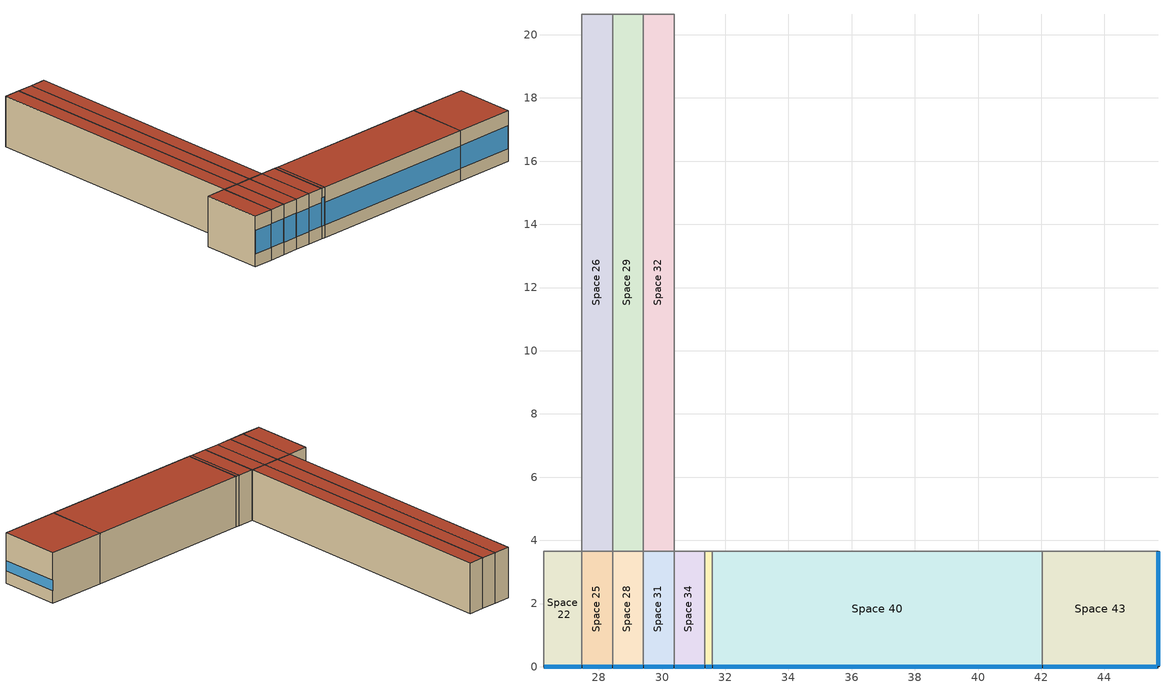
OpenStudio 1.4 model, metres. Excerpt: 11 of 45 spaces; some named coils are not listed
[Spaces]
Space 22
 floor ground: 26.25,0 26.25,3.66 27.46,3.66 27.46,0 z0
 wall outside: 26.25,0 27.46,0 z0:3.05
 wall to Space 19: 26.25,3.66 26.25,0 z0:3.05
 wall to Space 23: 27.46,3.66 26.25,3.66 z0:3.05
 wall to Space 25: 27.46,0 27.46,3.66 z0:3.05
 window: 26.27,0 27.44,0 z0.76:2.17
 roof outside: 27.46,0 27.46,3.66 26.25,3.66 26.25,0 z3.05
Space 25
 floor ground: 27.46,0 27.46,3.66 28.44,3.66 28.44,0 z0
 wall outside: 27.46,0 28.44,0 z0:3.05
 wall to Space 26: 28.44,3.66 27.46,3.66 z0:3.05
 wall to Space 28: 28.44,0 28.44,3.66 z0:3.05
 window: 27.49,0 28.41,0 z0.76:2.19
 roof outside: 28.44,0 28.44,3.66 27.46,3.66 27.46,0 z3.05
Space 26
 floor ground: 27.46,3.66 27.46,20.65 28.44,20.65 28.44,3.66 z0
 wall to Space 23: 27.46,20.65 27.46,3.66 z0:3.05
 wall to Space 27: 28.44,20.65 27.46,20.65 z0:3.05
 wall to Space 29: 28.44,3.66 28.44,20.65 z0:3.05
 roof outside: 28.44,3.66 28.44,20.65 27.46,20.65 27.46,3.66 z3.05
Space 28
 floor ground: 28.44,0 28.44,3.66 29.41,3.66 29.41,0 z0
 wall outside: 28.44,0 29.41,0 z0:3.05
 wall to Space 29: 29.41,3.66 28.44,3.66 z0:3.05
 wall to Space 31: 29.41,0 29.41,3.66 z0:3.05
 window: 28.46,0 29.38,0 z0.76:2.19
 roof outside: 29.41,0 29.41,3.66 28.44,3.66 28.44,0 z3.05
Space 29
 floor ground: 28.44,3.66 28.44,20.65 29.41,20.65 29.41,3.66 z0
 wall to Space 30: 29.41,20.65 28.44,20.65 z0:3.05
 wall to Space 32: 29.41,3.66 29.41,20.65 z0:3.05
 roof outside: 29.41,3.66 29.41,20.65 28.44,20.65 28.44,3.66 z3.05
Space 31
 floor ground: 29.41,0 29.41,3.66 30.38,3.66 30.38,0 z0
 wall outside: 29.41,0 30.38,0 z0:3.05
 wall to Space 32: 30.38,3.66 29.41,3.66 z0:3.05
 wall to Space 34: 30.38,0 30.38,3.66 z0:3.05
 window: 29.43,0 30.36,0 z0.76:2.19
 roof outside: 30.38,0 30.38,3.66 29.41,3.66 29.41,0 z3.05
Space 32
 floor ground: 29.41,3.66 29.41,20.65 30.38,20.65 30.38,3.66 z0
 wall to Space 33: 30.38,20.65 29.41,20.65 z0:3.05
 wall to Space 35: 30.38,3.66 30.38,20.65 z0:3.05
 roof outside: 30.38,3.66 30.38,20.65 29.41,20.65 29.41,3.66 z3.05
Space 34
 floor ground: 30.38,0 30.38,3.66 31.35,3.66 31.35,0 z0
 wall outside: 30.38,0 31.35,0 z0:3.05
 wall to Space 35: 31.35,3.66 30.38,3.66 z0:3.05
 wall to Space 37: 31.35,0 31.35,3.66 z0:3.05
 window: 30.41,0 31.33,0 z0.76:2.19
 roof outside: 31.35,0 31.35,3.66 30.38,3.66 30.38,0 z3.05
Space 37
 floor ground: 31.35,0 31.35,3.66 31.6,3.66 31.6,0 z0
 wall outside: 31.35,0 31.6,0 z0:3.05
 wall to Space 38: 31.6,3.66 31.35,3.66 z0:3.05
 wall to Space 40: 31.6,0 31.6,3.66 z0:3.05
 window: 31.38,0 31.57,0 z0.76:2.47
 roof outside: 31.6,0 31.6,3.66 31.35,3.66 31.35,0 z3.05
Space 40
 floor ground: 31.6,0 31.6,3.66 42.04,3.66 42.04,0 z0
 wall outside: 31.6,0 42.04,0 z0:3.05
 wall to Space 41: 42.04,3.66 31.6,3.66 z0:3.05
 wall to Space 43: 42.04,0 42.04,3.66 z0:3.05
 window: 31.62,0 42.01,0 z0.76:2.12
 roof outside: 42.04,0 42.04,3.66 31.6,3.66 31.6,0 z3.05
Space 43
 floor ground: 42.04,0 42.04,3.66 45.69,3.66 45.69,0 z0
 wall outside: 42.04,0 45.69,0 45.69,3.66 z0:3.05
 wall to Space 44: 45.69,3.66 42.04,3.66 z0:3.05
 window: 42.06,0 45.67,0 z0.76:2.13; 45.69,0.03 45.69,3.63 z0.76:1.38
 roof outside: 45.69,0 45.69,3.66 42.04,3.66 42.04,0 z3.05
[Coil:Cooling:DX:SingleSpeed] Availability Schedule=Always On Discrete; Rated Total Cooling Capacity {W}=autosize; Rated Sensible Heat Ratio=autosize; Rated COP {W/W}=3; Rated Air Flow Rate {m3/s}=autosize; Rated Evaporator Fan Power Per Volume Flow Rate {W/(m3/s)}=773.3; Condenser Type=AirCooled; Evaporative Condenser Effectiveness=0; Evaporative Condenser Air Flow Rate {m3/s}=Autosize; Evaporative Condenser Pump Rated Power Consumption {W}=Autosize; Crankcase Heater Capacity {W}=0; Maximum Outdoor Dry-Bulb Temperature for Crankcase Heater Operation {C}=0; Basin Heater Capacity {W/K}=0; Basin Heater Setpoint Temperature {C}=10
Name | Total Cooling Capacity Function of Temperature Curve | Total Cooling Capacity Function of Flow Fraction Curve | Energy Input Ratio Function of Temperature Curve | Energy Input Ratio Function of Flow Fraction Curve | Part Load Fraction Correlation Curve
Coil Cooling DX Single Speed 7 | Curve Biquadratic 13 | Curve Quadratic 19 | Curve Biquadratic 14 | Curve Quadratic 20 | Curve Quadratic 21
Coil Cooling DX Single Speed 8 | Curve Biquadratic 15 | Curve Quadratic 22 | Curve Biquadratic 16 | Curve Quadratic 23 | Curve Quadratic 24
Coil Cooling DX Single Speed 9 | Curve Biquadratic 17 | Curve Quadratic 25 | Curve Biquadratic 18 | Curve Quadratic 26 | Curve Quadratic 27
Coil Cooling DX Single Speed 10 | Curve Biquadratic 19 | Curve Quadratic 28 | Curve Biquadratic 20 | Curve Quadratic 29 | Curve Quadratic 30
Coil Cooling DX Single Speed 11 | Curve Biquadratic 21 | Curve Quadratic 31 | Curve Biquadratic 22 | Curve Quadratic 32 | Curve Quadratic 33
Coil Cooling DX Single Speed 12 | Curve Biquadratic 23 | Curve Quadratic 34 | Curve Biquadratic 24 | Curve Quadratic 35 | Curve Quadratic 36
Coil Cooling DX Single Speed 13 | Curve Biquadratic 25 | Curve Quadratic 37 | Curve Biquadratic 26 | Curve Quadratic 38 | Curve Quadratic 39
Coil Cooling DX Single Speed 14 | Curve Biquadratic 27 | Curve Quadratic 40 | Curve Biquadratic 28 | Curve Quadratic 41 | Curve Quadratic 42
Coil Cooling DX Single Speed 15 | Curve Biquadratic 29 | Curve Quadratic 43 | Curve Biquadratic 30 | Curve Quadratic 44 | Curve Quadratic 45
Coil Cooling DX Single Speed 16 | Curve Biquadratic 31 | Curve Quadratic 46 | Curve Biquadratic 32 | Curve Quadratic 47 | Curve Quadratic 48
Coil Cooling DX Single Speed 17 | Curve Biquadratic 33 | Curve Quadratic 49 | Curve Biquadratic 34 | Curve Quadratic 50 | Curve Quadratic 51
Coil Cooling DX Single Speed 18 | Curve Biquadratic 35 | Curve Quadratic 52 | Curve Biquadratic 36 | Curve Quadratic 53 | Curve Quadratic 54
Coil Cooling DX Single Speed 19 | Curve Biquadratic 37 | Curve Quadratic 55 | Curve Biquadratic 38 | Curve Quadratic 56 | Curve Quadratic 57
Coil Cooling DX Single Speed 20 | Curve Biquadratic 39 | Curve Quadratic 58 | Curve Biquadratic 40 | Curve Quadratic 59 | Curve Quadratic 60
Coil Cooling DX Single Speed 21 | Curve Biquadratic 41 | Curve Quadratic 61 | Curve Biquadratic 42 | Curve Quadratic 62 | Curve Quadratic 63
Coil Cooling DX Single Speed 22 | Curve Biquadratic 43 | Curve Quadratic 64 | Curve Biquadratic 44 | Curve Quadratic 65 | Curve Quadratic 66
Coil Cooling DX Single Speed 23 | Curve Biquadratic 45 | Curve Quadratic 67 | Curve Biquadratic 46 | Curve Quadratic 68 | Curve Quadratic 69
Coil Cooling DX Single Speed 24 | Curve Biquadratic 47 | Curve Quadratic 70 | Curve Biquadratic 48 | Curve Quadratic 71 | Curve Quadratic 72
Coil Cooling DX Single Speed 25 | Curve Biquadratic 49 | Curve Quadratic 73 | Curve Biquadratic 50 | Curve Quadratic 74 | Curve Quadratic 75
Coil Cooling DX Single Speed 26 | Curve Biquadratic 51 | Curve Quadratic 76 | Curve Biquadratic 52 | Curve Quadratic 77 | Curve Quadratic 78
Coil Cooling DX Single Speed 27 | Curve Biquadratic 53 | Curve Quadratic 79 | Curve Biquadratic 54 | Curve Quadratic 80 | Curve Quadratic 81
Coil Cooling DX Single Speed 28 | Curve Biquadratic 55 | Curve Quadratic 82 | Curve Biquadratic 56 | Curve Quadratic 83 | Curve Quadratic 84
Coil Cooling DX Single Speed 29 | Curve Biquadratic 57 | Curve Quadratic 85 | Curve Biquadratic 58 | Curve Quadratic 86 | Curve Quadratic 87
Coil Cooling DX Single Speed 30 | Curve Biquadratic 59 | Curve Quadratic 88 | Curve Biquadratic 60 | Curve Quadratic 89 | Curve Quadratic 90
Coil Cooling DX Single Speed 31 | Curve Biquadratic 61 | Curve Quadratic 91 | Curve Biquadratic 62 | Curve Quadratic 92 | Curve Quadratic 93
Coil Cooling DX Single Speed 32 | Curve Biquadratic 63 | Curve Quadratic 94 | Curve Biquadratic 64 | Curve Quadratic 95 | Curve Quadratic 96
Coil Cooling DX Single Speed 33 | Curve Biquadratic 65 | Curve Quadratic 97 | Curve Biquadratic 66 | Curve Quadratic 98 | Curve Quadratic 99
Coil Cooling DX Single Speed 34 | Curve Biquadratic 67 | Curve Quadratic 100 | Curve Biquadratic 68 | Curve Quadratic 101 | Curve Quadratic 102
Coil Cooling DX Single Speed 35 | Curve Biquadratic 69 | Curve Quadratic 103 | Curve Biquadratic 70 | Curve Quadratic 104 | Curve Quadratic 105
Coil Cooling DX Single Speed 36 | Curve Biquadratic 71 | Curve Quadratic 106 | Curve Biquadratic 72 | Curve Quadratic 107 | Curve Quadratic 108
Coil Cooling DX Single Speed 37 | Curve Biquadratic 73 | Curve Quadratic 109 | Curve Biquadratic 74 | Curve Quadratic 110 | Curve Quadratic 111
Coil Cooling DX Single Speed 38 | Curve Biquadratic 75 | Curve Quadratic 112 | Curve Biquadratic 76 | Curve Quadratic 113 | Curve Quadratic 114
Coil Cooling DX Single Speed 39 | Curve Biquadratic 77 | Curve Quadratic 115 | Curve Biquadratic 78 | Curve Quadratic 116 | Curve Quadratic 117
Coil Cooling DX Single Speed 40 | Curve Biquadratic 79 | Curve Quadratic 118 | Curve Biquadratic 80 | Curve Quadratic 119 | Curve Quadratic 120
Coil Cooling DX Single Speed 41 | Curve Biquadratic 81 | Curve Quadratic 121 | Curve Biquadratic 82 | Curve Quadratic 122 | Curve Quadratic 123
Coil Cooling DX Single Speed 42 | Curve Biquadratic 83 | Curve Quadratic 124 | Curve Biquadratic 84 | Curve Quadratic 125 | Curve Quadratic 126
Coil Cooling DX Single Speed 43 | Curve Biquadratic 85 | Curve Quadratic 127 | Curve Biquadratic 86 | Curve Quadratic 128 | Curve Quadratic 129
Coil Cooling DX Single Speed 44 | Curve Biquadratic 87 | Curve Quadratic 130 | Curve Biquadratic 88 | Curve Quadratic 131 | Curve Quadratic 132
Coil Cooling DX Single Speed 45 | Curve Biquadratic 89 | Curve Quadratic 133 | Curve Biquadratic 90 | Curve Quadratic 134 | Curve Quadratic 135
[ZoneHVAC:PackagedTerminalAirConditioner] Availability Schedule=Always On Discrete; Supply Air Flow Rate During Cooling Operation {m3/s}=Autosize; Supply Air Flow Rate During Heating Operation {m3/s}=Autosize; Supply Air Flow Rate When No Cooling or Heating is Needed {m3/s}=Autosize; Outdoor Air Flow Rate During Cooling Operation {m3/s}=Autosize; Outdoor Air Flow Rate During Heating Operation {m3/s}=Autosize; Outdoor Air Flow Rate When No Cooling or Heating is Needed {m3/s}=Autosize; Fan Placement=DrawThrough
Name | Supply Air Fan | Heating Coil | Cooling Coil
Zone HVAC Packaged Terminal Air Conditioner 1 | Fan Constant Volume 1 | Coil Heating Gas 1 | Coil Cooling DX Single Speed 1
Zone HVAC Packaged Terminal Air Conditioner 2 | Fan Constant Volume 2 | Coil Heating Gas 2 | Coil Cooling DX Single Speed 2
Zone HVAC Packaged Terminal Air Conditioner 3 | Fan Constant Volume 3 | Coil Heating Gas 3 | Coil Cooling DX Single Speed 3
Zone HVAC Packaged Terminal Air Conditioner 4 | Fan Constant Volume 4 | Coil Heating Gas 4 | Coil Cooling DX Single Speed 4
Zone HVAC Packaged Terminal Air Conditioner 5 | Fan Constant Volume 5 | Coil Heating Gas 5 | Coil Cooling DX Single Speed 5
Zone HVAC Packaged Terminal Air Conditioner 6 | Fan Constant Volume 6 | Coil Heating Gas 6 | Coil Cooling DX Single Speed 6
Zone HVAC Packaged Terminal Air Conditioner 7 | Fan Constant Volume 7 | Coil Heating Gas 7 | Coil Cooling DX Single Speed 7
Zone HVAC Packaged Terminal Air Conditioner 8 | Fan Constant Volume 8 | Coil Heating Gas 8 | Coil Cooling DX Single Speed 8
Zone HVAC Packaged Terminal Air Conditioner 9 | Fan Constant Volume 9 | Coil Heating Gas 9 | Coil Cooling DX Single Speed 9
Zone HVAC Packaged Terminal Air Conditioner 10 | Fan Constant Volume 10 | Coil Heating Gas 10 | Coil Cooling DX Single Speed 10
Zone HVAC Packaged Terminal Air Conditioner 11 | Fan Constant Volume 11 | Coil Heating Gas 11 | Coil Cooling DX Single Speed 11
Zone HVAC Packaged Terminal Air Conditioner 12 | Fan Constant Volume 12 | Coil Heating Gas 12 | Coil Cooling DX Single Speed 12
Zone HVAC Packaged Terminal Air Conditioner 13 | Fan Constant Volume 13 | Coil Heating Gas 13 | Coil Cooling DX Single Speed 13
Zone HVAC Packaged Terminal Air Conditioner 14 | Fan Constant Volume 14 | Coil Heating Gas 14 | Coil Cooling DX Single Speed 14
Zone HVAC Packaged Terminal Air Conditioner 15 | Fan Constant Volume 15 | Coil Heating Gas 15 | Coil Cooling DX Single Speed 15
Zone HVAC Packaged Terminal Air Conditioner 16 | Fan Constant Volume 16 | Coil Heating Gas 16 | Coil Cooling DX Single Speed 16
Zone HVAC Packaged Terminal Air Conditioner 17 | Fan Constant Volume 17 | Coil Heating Gas 17 | Coil Cooling DX Single Speed 17
Zone HVAC Packaged Terminal Air Conditioner 18 | Fan Constant Volume 18 | Coil Heating Gas 18 | Coil Cooling DX Single Speed 18
Zone HVAC Packaged Terminal Air Conditioner 19 | Fan Constant Volume 19 | Coil Heating Gas 19 | Coil Cooling DX Single Speed 19
Zone HVAC Packaged Terminal Air Conditioner 20 | Fan Constant Volume 20 | Coil Heating Gas 20 | Coil Cooling DX Single Speed 20
Zone HVAC Packaged Terminal Air Conditioner 21 | Fan Constant Volume 21 | Coil Heating Gas 21 | Coil Cooling DX Single Speed 21
Zone HVAC Packaged Terminal Air Conditioner 22 | Fan Constant Volume 22 | Coil Heating Gas 22 | Coil Cooling DX Single Speed 22
Zone HVAC Packaged Terminal Air Conditioner 23 | Fan Constant Volume 23 | Coil Heating Gas 23 | Coil Cooling DX Single Speed 23
Zone HVAC Packaged Terminal Air Conditioner 24 | Fan Constant Volume 24 | Coil Heating Gas 24 | Coil Cooling DX Single Speed 24
Zone HVAC Packaged Terminal Air Conditioner 25 | Fan Constant Volume 25 | Coil Heating Gas 25 | Coil Cooling DX Single Speed 25
Zone HVAC Packaged Terminal Air Conditioner 26 | Fan Constant Volume 26 | Coil Heating Gas 26 | Coil Cooling DX Single Speed 26
Zone HVAC Packaged Terminal Air Conditioner 27 | Fan Constant Volume 27 | Coil Heating Gas 27 | Coil Cooling DX Single Speed 27
Zone HVAC Packaged Terminal Air Conditioner 28 | Fan Constant Volume 28 | Coil Heating Gas 28 | Coil Cooling DX Single Speed 28
Zone HVAC Packaged Terminal Air Conditioner 29 | Fan Constant Volume 29 | Coil Heating Gas 29 | Coil Cooling DX Single Speed 29
Zone HVAC Packaged Terminal Air Conditioner 30 | Fan Constant Volume 30 | Coil Heating Gas 30 | Coil Cooling DX Single Speed 30
Zone HVAC Packaged Terminal Air Conditioner 31 | Fan Constant Volume 31 | Coil Heating Gas 31 | Coil Cooling DX Single Speed 31
Zone HVAC Packaged Terminal Air Conditioner 32 | Fan Constant Volume 32 | Coil Heating Gas 32 | Coil Cooling DX Single Speed 32
Zone HVAC Packaged Terminal Air Conditioner 33 | Fan Constant Volume 33 | Coil Heating Gas 33 | Coil Cooling DX Single Speed 33
Zone HVAC Packaged Terminal Air Conditioner 34 | Fan Constant Volume 34 | Coil Heating Gas 34 | Coil Cooling DX Single Speed 34
Zone HVAC Packaged Terminal Air Conditioner 35 | Fan Constant Volume 35 | Coil Heating Gas 35 | Coil Cooling DX Single Speed 35
Zone HVAC Packaged Terminal Air Conditioner 36 | Fan Constant Volume 36 | Coil Heating Gas 36 | Coil Cooling DX Single Speed 36
Zone HVAC Packaged Terminal Air Conditioner 37 | Fan Constant Volume 37 | Coil Heating Gas 37 | Coil Cooling DX Single Speed 37
Zone HVAC Packaged Terminal Air Conditioner 38 | Fan Constant Volume 38 | Coil Heating Gas 38 | Coil Cooling DX Single Speed 38
Zone HVAC Packaged Terminal Air Conditioner 39 | Fan Constant Volume 39 | Coil Heating Gas 39 | Coil Cooling DX Single Speed 39
Zone HVAC Packaged Terminal Air Conditioner 40 | Fan Constant Volume 40 | Coil Heating Gas 40 | Coil Cooling DX Single Speed 40
Zone HVAC Packaged Terminal Air Conditioner 41 | Fan Constant Volume 41 | Coil Heating Gas 41 | Coil Cooling DX Single Speed 41
Zone HVAC Packaged Terminal Air Conditioner 42 | Fan Constant Volume 42 | Coil Heating Gas 42 | Coil Cooling DX Single Speed 42
Zone HVAC Packaged Terminal Air Conditioner 43 | Fan Constant Volume 43 | Coil Heating Gas 43 | Coil Cooling DX Single Speed 43
Zone HVAC Packaged Terminal Air Conditioner 44 | Fan Constant Volume 44 | Coil Heating Gas 44 | Coil Cooling DX Single Speed 44
Zone HVAC Packaged Terminal Air Conditioner 45 | Fan Constant Volume 45 | Coil Heating Gas 45 | Coil Cooling DX Single Speed 45
[Schedule:Constant]
Always On Discrete: Value=1
[Curve:Biquadratic] Minimum Value of x {BasedOnField A2}=17; Maximum Value of x {BasedOnField A2}=22; Minimum Value of y {BasedOnField A3}=13; Maximum Value of y {BasedOnField A3}=46
Name | Coefficient1 Constant | Coefficient2 x | Coefficient3 x**2 | Coefficient4 y | Coefficient5 y**2 | Coefficient6 x*y
Curve Biquadratic 1; Curve Biquadratic 3; Curve Biquadratic 5; Curve Biquadratic 7; Curve Biquadratic 9; Curve Biquadratic 11; Curve Biquadratic 13; Curve Biquadratic 15; Curve Biquadratic 17; Curve Biquadratic 19; Curve Biquadratic 21; Curve Biquadratic 23; Curve Biquadratic 25; Curve Biquadratic 27; Curve Biquadratic 29; Curve Biquadratic 31; Curve Biquadratic 33; Curve Biquadratic 35; Curve Biquadratic 37; Curve Biquadratic 39; Curve Biquadratic 41; Curve Biquadratic 43; Curve Biquadratic 45; Curve Biquadratic 47; Curve Biquadratic 49; Curve Biquadratic 51; Curve Biquadratic 53; Curve Biquadratic 55; Curve Biquadratic 57; Curve Biquadratic 59; Curve Biquadratic 61; Curve Biquadratic 63; Curve Biquadratic 65; Curve Biquadratic 67; Curve Biquadratic 69; Curve Biquadratic 71; Curve Biquadratic 73; Curve Biquadratic 75; Curve Biquadratic 77; Curve Biquadratic 79; Curve Biquadratic 81; Curve Biquadratic 83; Curve Biquadratic 85; Curve Biquadratic 87; Curve Biquadratic 89 | 0.942588 | 0.00954335 | 0.00068377 | -0.0110427 | 5.249e-06 | -9.72e-06
Curve Biquadratic 2; Curve Biquadratic 4; Curve Biquadratic 6; Curve Biquadratic 8; Curve Biquadratic 10; Curve Biquadratic 12; Curve Biquadratic 14; Curve Biquadratic 16; Curve Biquadratic 18; Curve Biquadratic 20; Curve Biquadratic 22; Curve Biquadratic 24; Curve Biquadratic 26; Curve Biquadratic 28; Curve Biquadratic 30; Curve Biquadratic 32; Curve Biquadratic 34; Curve Biquadratic 36; Curve Biquadratic 38; Curve Biquadratic 40; Curve Biquadratic 42; Curve Biquadratic 44; Curve Biquadratic 46; Curve Biquadratic 48; Curve Biquadratic 50; Curve Biquadratic 52; Curve Biquadratic 54; Curve Biquadratic 56; Curve Biquadratic 58; Curve Biquadratic 60; Curve Biquadratic 62; Curve Biquadratic 64; Curve Biquadratic 66; Curve Biquadratic 68; Curve Biquadratic 70; Curve Biquadratic 72; Curve Biquadratic 74; Curve Biquadratic 76; Curve Biquadratic 78; Curve Biquadratic 80; Curve Biquadratic 82; Curve Biquadratic 84; Curve Biquadratic 86; Curve Biquadratic 88; Curve Biquadratic 90 | 0.342414 | 0.034885 | -0.0006237 | 0.00497722 | 0.000437951 | -0.000728028
[Curve:Quadratic]
Name | Coefficient1 Constant | Coefficient2 x | Coefficient3 x**2 | Minimum Value of x {BasedOnField A2} | Maximum Value of x {BasedOnField A2}
Curve Quadratic 1; Curve Quadratic 4; Curve Quadratic 7; Curve Quadratic 10; Curve Quadratic 13; Curve Quadratic 16; Curve Quadratic 19; Curve Quadratic 22; Curve Quadratic 25; Curve Quadratic 28; Curve Quadratic 31; Curve Quadratic 34; Curve Quadratic 37; Curve Quadratic 40; Curve Quadratic 43; Curve Quadratic 46; Curve Quadratic 49; Curve Quadratic 52; Curve Quadratic 55; Curve Quadratic 58; Curve Quadratic 61; Curve Quadratic 64; Curve Quadratic 67; Curve Quadratic 70; Curve Quadratic 73; Curve Quadratic 76; Curve Quadratic 79; Curve Quadratic 82; Curve Quadratic 85; Curve Quadratic 88; Curve Quadratic 91; Curve Quadratic 94; Curve Quadratic 97; Curve Quadratic 100; Curve Quadratic 103; Curve Quadratic 106; Curve Quadratic 109; Curve Quadratic 112; Curve Quadratic 115; Curve Quadratic 118; Curve Quadratic 121; Curve Quadratic 124; Curve Quadratic 127; Curve Quadratic 130; Curve Quadratic 133 | 0.8 | 0.2 | 0 | 0.5 | 1.5
Curve Quadratic 2; Curve Quadratic 5; Curve Quadratic 8; Curve Quadratic 11; Curve Quadratic 14; Curve Quadratic 17; Curve Quadratic 20; Curve Quadratic 23; Curve Quadratic 26; Curve Quadratic 29; Curve Quadratic 32; Curve Quadratic 35; Curve Quadratic 38; Curve Quadratic 41; Curve Quadratic 44; Curve Quadratic 47; Curve Quadratic 50; Curve Quadratic 53; Curve Quadratic 56; Curve Quadratic 59; Curve Quadratic 62; Curve Quadratic 65; Curve Quadratic 68; Curve Quadratic 71; Curve Quadratic 74; Curve Quadratic 77; Curve Quadratic 80; Curve Quadratic 83; Curve Quadratic 86; Curve Quadratic 89; Curve Quadratic 92; Curve Quadratic 95; Curve Quadratic 98; Curve Quadratic 101; Curve Quadratic 104; Curve Quadratic 107; Curve Quadratic 110; Curve Quadratic 113; Curve Quadratic 116; Curve Quadratic 119; Curve Quadratic 122; Curve Quadratic 125; Curve Quadratic 128; Curve Quadratic 131; Curve Quadratic 134 | 1.1552 | -0.1808 | 0.0256 | 0.5 | 1.5
Curve Quadratic 3; Curve Quadratic 6; Curve Quadratic 9; Curve Quadratic 12; Curve Quadratic 15; Curve Quadratic 18; Curve Quadratic 21; Curve Quadratic 24; Curve Quadratic 27; Curve Quadratic 30; Curve Quadratic 33; Curve Quadratic 36; Curve Quadratic 39; Curve Quadratic 42; Curve Quadratic 45; Curve Quadratic 48; Curve Quadratic 51; Curve Quadratic 54; Curve Quadratic 57; Curve Quadratic 60; Curve Quadratic 63; Curve Quadratic 66; Curve Quadratic 69; Curve Quadratic 72; Curve Quadratic 75; Curve Quadratic 78; Curve Quadratic 81; Curve Quadratic 84; Curve Quadratic 87; Curve Quadratic 90; Curve Quadratic 93; Curve Quadratic 96; Curve Quadratic 99; Curve Quadratic 102; Curve Quadratic 105; Curve Quadratic 108; Curve Quadratic 111; Curve Quadratic 114; Curve Quadratic 117; Curve Quadratic 120; Curve Quadratic 123; Curve Quadratic 126; Curve Quadratic 129; Curve Quadratic 132; Curve Quadratic 135 | 0.85 | 0.15 | 0 | 0 | 1
